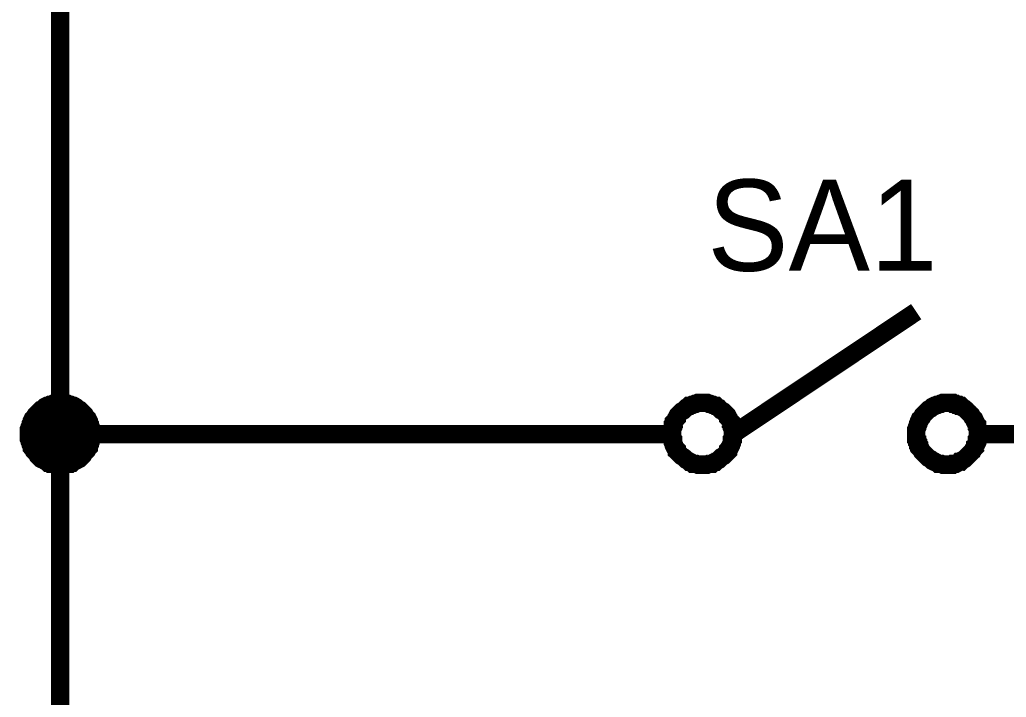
# Model space of a CAD drawing. Header units: millimetres. Extents: x 0 to 841, y 0 to 594.
# Drawn here: x 119.45 to 135.57, y 305.69 to 316.76 of the extents above; entities that cross this region are included whole.
import ezdxf

# ---------------------------------------------------------------- set-up
doc = ezdxf.new("R2010")
doc.units = ezdxf.units.MM
doc.layers.add('Sheet', color=255, linetype='Continuous')

msp = doc.modelspace()

# ---------------------------------------------------------------- linework, layer by layer
at = {"layer": 'Sheet', "const_width": 0.3}
for points in [[(125.11, 384.997), (120.11, 384.997), (120.11, 369.992), (120.11, 362.489), (120.11, 352.486), (120.11, 342.498), (120.11, 332.494), (120.11, 322.49), (120.11, 309.986), (127.61, 309.986), (127.61, 309.986)], [(131.103, 309.986), (134.1, 311.99)], [(119.597, 309.986), (119.597, 310.017), (119.597, 310.033), (119.597, 310.064), (119.613, 310.095), (119.613, 310.11), (119.628, 310.141), (119.628, 310.157), (119.644, 310.188), (119.644, 310.203), (119.659, 310.235), (119.675, 310.25), (119.69, 310.266), (119.706, 310.297), (119.721, 310.312), (119.737, 310.328), (119.752, 310.343), (119.768, 310.359), (119.783, 310.374), (119.799, 310.39), (119.83, 310.405), (119.846, 310.421), (119.861, 310.436), (119.892, 310.452), (119.908, 310.452), (119.939, 310.468), (119.954, 310.468), (119.985, 310.483), (120.001, 310.483), (120.032, 310.499), (120.063, 310.499), (120.079, 310.499), (120.11, 310.499)], [(119.597, 309.986), (119.597, 310.017), (119.597, 310.033), (119.597, 310.064), (119.613, 310.095), (119.613, 310.11), (119.628, 310.141), (119.628, 310.157), (119.644, 310.188), (119.644, 310.203), (119.659, 310.235), (119.675, 310.25), (119.69, 310.266), (119.706, 310.297), (119.721, 310.312), (119.737, 310.328), (119.752, 310.343), (119.768, 310.359), (119.783, 310.374), (119.799, 310.39), (119.83, 310.405), (119.846, 310.421), (119.861, 310.436), (119.892, 310.452), (119.908, 310.452), (119.939, 310.468), (119.954, 310.468), (119.985, 310.483), (120.001, 310.483), (120.032, 310.499), (120.063, 310.499), (120.079, 310.499), (120.11, 310.499)], [(119.597, 309.986), (119.597, 310.017), (119.597, 310.033), (119.597, 310.064), (119.613, 310.095), (119.613, 310.11), (119.628, 310.141), (119.628, 310.157), (119.644, 310.188), (119.644, 310.203), (119.659, 310.235), (119.675, 310.25), (119.69, 310.266), (119.706, 310.297), (119.721, 310.312), (119.737, 310.328), (119.752, 310.343), (119.768, 310.359), (119.783, 310.374), (119.799, 310.39), (119.83, 310.405), (119.846, 310.421), (119.861, 310.436), (119.892, 310.452), (119.908, 310.452), (119.939, 310.468), (119.954, 310.468), (119.985, 310.483), (120.001, 310.483), (120.032, 310.499), (120.063, 310.499), (120.079, 310.499), (120.11, 310.499)], [(119.597, 309.986), (119.597, 310.017), (119.597, 310.033), (119.597, 310.064), (119.613, 310.095), (119.613, 310.11), (119.628, 310.141), (119.628, 310.157), (119.644, 310.188), (119.644, 310.203), (119.659, 310.235), (119.675, 310.25), (119.69, 310.266), (119.706, 310.297), (119.721, 310.312), (119.737, 310.328), (119.752, 310.343), (119.768, 310.359), (119.783, 310.374), (119.799, 310.39), (119.83, 310.405), (119.846, 310.421), (119.861, 310.436), (119.892, 310.452), (119.908, 310.452), (119.939, 310.468), (119.954, 310.468), (119.985, 310.483), (120.001, 310.483), (120.032, 310.499), (120.063, 310.499), (120.079, 310.499), (120.11, 310.499)], [(119.597, 309.986), (119.597, 310.017), (119.597, 310.033), (119.597, 310.064), (119.613, 310.095), (119.613, 310.11), (119.628, 310.141), (119.628, 310.157), (119.644, 310.188), (119.644, 310.203), (119.659, 310.235), (119.675, 310.25), (119.69, 310.266), (119.706, 310.297), (119.721, 310.312), (119.737, 310.328), (119.752, 310.343), (119.768, 310.359), (119.783, 310.374), (119.799, 310.39), (119.83, 310.405), (119.846, 310.421), (119.861, 310.436), (119.892, 310.452), (119.908, 310.452), (119.939, 310.468), (119.954, 310.468), (119.985, 310.483), (120.001, 310.483), (120.032, 310.499), (120.063, 310.499), (120.079, 310.499), (120.11, 310.499)], [(119.597, 309.986), (119.597, 310.017), (119.597, 310.033), (119.597, 310.064), (119.613, 310.095), (119.613, 310.11), (119.628, 310.141), (119.628, 310.157), (119.644, 310.188), (119.644, 310.203), (119.659, 310.235), (119.675, 310.25), (119.69, 310.266), (119.706, 310.297), (119.721, 310.312), (119.737, 310.328), (119.752, 310.343), (119.768, 310.359), (119.783, 310.374), (119.799, 310.39), (119.83, 310.405), (119.846, 310.421), (119.861, 310.436), (119.892, 310.452), (119.908, 310.452), (119.939, 310.468), (119.954, 310.468), (119.985, 310.483), (120.001, 310.483), (120.032, 310.499), (120.063, 310.499), (120.079, 310.499), (120.11, 310.499)], [(119.597, 309.986), (119.597, 310.017), (119.597, 310.033), (119.597, 310.064), (119.613, 310.095), (119.613, 310.11), (119.628, 310.141), (119.628, 310.157), (119.644, 310.188), (119.644, 310.203), (119.659, 310.235), (119.675, 310.25), (119.69, 310.266), (119.706, 310.297), (119.721, 310.312), (119.737, 310.328), (119.752, 310.343), (119.768, 310.359), (119.783, 310.374), (119.799, 310.39), (119.83, 310.405), (119.846, 310.421), (119.861, 310.436), (119.892, 310.452), (119.908, 310.452), (119.939, 310.468), (119.954, 310.468), (119.985, 310.483), (120.001, 310.483), (120.032, 310.499), (120.063, 310.499), (120.079, 310.499), (120.11, 310.499)], [(119.597, 309.986), (119.597, 310.017), (119.597, 310.033), (119.597, 310.064), (119.613, 310.095), (119.613, 310.11), (119.628, 310.141), (119.628, 310.157), (119.644, 310.188), (119.644, 310.203), (119.659, 310.235), (119.675, 310.25), (119.69, 310.266), (119.706, 310.297), (119.721, 310.312), (119.737, 310.328), (119.752, 310.343), (119.768, 310.359), (119.783, 310.374), (119.799, 310.39), (119.83, 310.405), (119.846, 310.421), (119.861, 310.436), (119.892, 310.452), (119.908, 310.452), (119.939, 310.468), (119.954, 310.468), (119.985, 310.483), (120.001, 310.483), (120.032, 310.499), (120.063, 310.499), (120.079, 310.499), (120.11, 310.499)], [(120.11, 310.499), (120.11, 310.499)], [(120.11, 310.499), (120.141, 310.499), (120.156, 310.499), (120.187, 310.499), (120.218, 310.483), (120.234, 310.483), (120.265, 310.468), (120.28, 310.468), (120.311, 310.452), (120.327, 310.452), (120.358, 310.436), (120.374, 310.421), (120.389, 310.405), (120.42, 310.39), (120.436, 310.374), (120.451, 310.359), (120.467, 310.343), (120.482, 310.328), (120.498, 310.312), (120.513, 310.297), (120.529, 310.266), (120.544, 310.25), (120.56, 310.235), (120.575, 310.203), (120.575, 310.188), (120.591, 310.157), (120.591, 310.141), (120.606, 310.11), (120.606, 310.095), (120.622, 310.064), (120.622, 310.033), (120.622, 310.017), (120.622, 309.986)], [(120.11, 310.499), (120.11, 310.499)], [(120.11, 310.499), (120.141, 310.499), (120.156, 310.499), (120.187, 310.499), (120.218, 310.483), (120.234, 310.483), (120.265, 310.468), (120.28, 310.468), (120.311, 310.452), (120.327, 310.452), (120.358, 310.436), (120.374, 310.421), (120.389, 310.405), (120.42, 310.39), (120.436, 310.374), (120.451, 310.359), (120.467, 310.343), (120.482, 310.328), (120.498, 310.312), (120.513, 310.297), (120.529, 310.266), (120.544, 310.25), (120.56, 310.235), (120.575, 310.203), (120.575, 310.188), (120.591, 310.157), (120.591, 310.141), (120.606, 310.11), (120.606, 310.095), (120.622, 310.064), (120.622, 310.033), (120.622, 310.017), (120.622, 309.986)], [(120.11, 310.499), (120.11, 310.499)], [(120.11, 310.499), (120.141, 310.499), (120.156, 310.499), (120.187, 310.499), (120.218, 310.483), (120.234, 310.483), (120.265, 310.468), (120.28, 310.468), (120.311, 310.452), (120.327, 310.452), (120.358, 310.436), (120.374, 310.421), (120.389, 310.405), (120.42, 310.39), (120.436, 310.374), (120.451, 310.359), (120.467, 310.343), (120.482, 310.328), (120.498, 310.312), (120.513, 310.297), (120.529, 310.266), (120.544, 310.25), (120.56, 310.235), (120.575, 310.203), (120.575, 310.188), (120.591, 310.157), (120.591, 310.141), (120.606, 310.11), (120.606, 310.095), (120.622, 310.064), (120.622, 310.033), (120.622, 310.017), (120.622, 309.986)], [(120.11, 310.499), (120.11, 310.499)], [(120.11, 310.499), (120.141, 310.499), (120.156, 310.499), (120.187, 310.499), (120.218, 310.483), (120.234, 310.483), (120.265, 310.468), (120.28, 310.468), (120.311, 310.452), (120.327, 310.452), (120.358, 310.436), (120.374, 310.421), (120.389, 310.405), (120.42, 310.39), (120.436, 310.374), (120.451, 310.359), (120.467, 310.343), (120.482, 310.328), (120.498, 310.312), (120.513, 310.297), (120.529, 310.266), (120.544, 310.25), (120.56, 310.235), (120.575, 310.203), (120.575, 310.188), (120.591, 310.157), (120.591, 310.141), (120.606, 310.11), (120.606, 310.095), (120.622, 310.064), (120.622, 310.033), (120.622, 310.017), (120.622, 309.986)], [(120.11, 310.499), (120.11, 310.499)], [(120.11, 310.499), (120.141, 310.499), (120.156, 310.499), (120.187, 310.499), (120.218, 310.483), (120.234, 310.483), (120.265, 310.468), (120.28, 310.468), (120.311, 310.452), (120.327, 310.452), (120.358, 310.436), (120.374, 310.421), (120.389, 310.405), (120.42, 310.39), (120.436, 310.374), (120.451, 310.359), (120.467, 310.343), (120.482, 310.328), (120.498, 310.312), (120.513, 310.297), (120.529, 310.266), (120.544, 310.25), (120.56, 310.235), (120.575, 310.203), (120.575, 310.188), (120.591, 310.157), (120.591, 310.141), (120.606, 310.11), (120.606, 310.095), (120.622, 310.064), (120.622, 310.033), (120.622, 310.017), (120.622, 309.986)], [(120.11, 310.499), (120.11, 310.499)], [(120.11, 310.499), (120.141, 310.499), (120.156, 310.499), (120.187, 310.499), (120.218, 310.483), (120.234, 310.483), (120.265, 310.468), (120.28, 310.468), (120.311, 310.452), (120.327, 310.452), (120.358, 310.436), (120.374, 310.421), (120.389, 310.405), (120.42, 310.39), (120.436, 310.374), (120.451, 310.359), (120.467, 310.343), (120.482, 310.328), (120.498, 310.312), (120.513, 310.297), (120.529, 310.266), (120.544, 310.25), (120.56, 310.235), (120.575, 310.203), (120.575, 310.188), (120.591, 310.157), (120.591, 310.141), (120.606, 310.11), (120.606, 310.095), (120.622, 310.064), (120.622, 310.033), (120.622, 310.017), (120.622, 309.986)], [(120.11, 310.499), (120.11, 310.499)], [(120.11, 310.499), (120.141, 310.499), (120.156, 310.499), (120.187, 310.499), (120.218, 310.483), (120.234, 310.483), (120.265, 310.468), (120.28, 310.468), (120.311, 310.452), (120.327, 310.452), (120.358, 310.436), (120.374, 310.421), (120.389, 310.405), (120.42, 310.39), (120.436, 310.374), (120.451, 310.359), (120.467, 310.343), (120.482, 310.328), (120.498, 310.312), (120.513, 310.297), (120.529, 310.266), (120.544, 310.25), (120.56, 310.235), (120.575, 310.203), (120.575, 310.188), (120.591, 310.157), (120.591, 310.141), (120.606, 310.11), (120.606, 310.095), (120.622, 310.064), (120.622, 310.033), (120.622, 310.017), (120.622, 309.986)], [(120.11, 310.499), (120.11, 310.499)], [(120.11, 310.499), (120.141, 310.499), (120.156, 310.499), (120.187, 310.499), (120.218, 310.483), (120.234, 310.483), (120.265, 310.468), (120.28, 310.468), (120.311, 310.452), (120.327, 310.452), (120.358, 310.436), (120.374, 310.421), (120.389, 310.405), (120.42, 310.39), (120.436, 310.374), (120.451, 310.359), (120.467, 310.343), (120.482, 310.328), (120.498, 310.312), (120.513, 310.297), (120.529, 310.266), (120.544, 310.25), (120.56, 310.235), (120.575, 310.203), (120.575, 310.188), (120.591, 310.157), (120.591, 310.141), (120.606, 310.11), (120.606, 310.095), (120.622, 310.064), (120.622, 310.033), (120.622, 310.017), (120.622, 309.986)], [(130.11, 309.986), (130.11, 310.017), (130.11, 310.033), (130.11, 310.064), (130.125, 310.095), (130.125, 310.11), (130.125, 310.141), (130.141, 310.157), (130.141, 310.188), (130.156, 310.203), (130.172, 310.235), (130.187, 310.25), (130.187, 310.266), (130.203, 310.297), (130.218, 310.312), (130.234, 310.328), (130.249, 310.343), (130.265, 310.359), (130.296, 310.374), (130.312, 310.39), (130.327, 310.405), (130.343, 310.421), (130.374, 310.436), (130.389, 310.452), (130.405, 310.452), (130.436, 310.468), (130.451, 310.468), (130.482, 310.483), (130.498, 310.483), (130.529, 310.499), (130.56, 310.499), (130.575, 310.499), (130.607, 310.499)], [(130.607, 310.499), (130.575, 310.499), (130.56, 310.499), (130.529, 310.499), (130.498, 310.483), (130.482, 310.483), (130.451, 310.468), (130.436, 310.468), (130.405, 310.452), (130.389, 310.452), (130.374, 310.436), (130.343, 310.421), (130.327, 310.405), (130.312, 310.39), (130.296, 310.374), (130.265, 310.359), (130.249, 310.343), (130.234, 310.328), (130.218, 310.312), (130.203, 310.297), (130.187, 310.266), (130.187, 310.25), (130.172, 310.235), (130.156, 310.203), (130.141, 310.188), (130.141, 310.157), (130.125, 310.141), (130.125, 310.11), (130.125, 310.095), (130.11, 310.064), (130.11, 310.033), (130.11, 310.017), (130.11, 309.986)], [(130.607, 310.499), (130.638, 310.499), (130.653, 310.499), (130.684, 310.499), (130.715, 310.483), (130.731, 310.483), (130.762, 310.468), (130.777, 310.468), (130.808, 310.452), (130.824, 310.452), (130.839, 310.436), (130.871, 310.421), (130.886, 310.405), (130.902, 310.39), (130.917, 310.374), (130.948, 310.359), (130.964, 310.343), (130.979, 310.328), (130.995, 310.312), (131.01, 310.297), (131.026, 310.266), (131.026, 310.25), (131.041, 310.235), (131.057, 310.203), (131.072, 310.188), (131.072, 310.157), (131.088, 310.141), (131.088, 310.11), (131.088, 310.095), (131.103, 310.064), (131.103, 310.033), (131.103, 310.017), (131.103, 309.986)], [(131.103, 309.986), (131.103, 310.017), (131.103, 310.033), (131.103, 310.064), (131.088, 310.095), (131.088, 310.11), (131.088, 310.141), (131.072, 310.157), (131.072, 310.188), (131.057, 310.203), (131.041, 310.235), (131.026, 310.25), (131.026, 310.266), (131.01, 310.297), (130.995, 310.312), (130.979, 310.328), (130.964, 310.343), (130.948, 310.359), (130.917, 310.374), (130.902, 310.39), (130.886, 310.405), (130.871, 310.421), (130.839, 310.436), (130.824, 310.452), (130.808, 310.452), (130.777, 310.468), (130.762, 310.468), (130.731, 310.483), (130.715, 310.483), (130.684, 310.499), (130.653, 310.499), (130.638, 310.499), (130.607, 310.499)], [(134.1, 309.986), (134.1, 310.017), (134.1, 310.033), (134.1, 310.064), (134.116, 310.095), (134.116, 310.11), (134.131, 310.141), (134.131, 310.157), (134.147, 310.188), (134.147, 310.203), (134.162, 310.235), (134.178, 310.25), (134.194, 310.266), (134.209, 310.297), (134.225, 310.312), (134.24, 310.328), (134.256, 310.343), (134.271, 310.359), (134.287, 310.374), (134.302, 310.39), (134.333, 310.405), (134.349, 310.421), (134.364, 310.436), (134.395, 310.452), (134.411, 310.452), (134.442, 310.468), (134.458, 310.468), (134.489, 310.483), (134.504, 310.483), (134.535, 310.499), (134.566, 310.499), (134.582, 310.499), (134.613, 310.499)], [(134.613, 310.499), (134.582, 310.499), (134.566, 310.499), (134.535, 310.499), (134.504, 310.483), (134.489, 310.483), (134.458, 310.468), (134.442, 310.468), (134.411, 310.452), (134.395, 310.452), (134.364, 310.436), (134.349, 310.421), (134.333, 310.405), (134.302, 310.39), (134.287, 310.374), (134.271, 310.359), (134.256, 310.343), (134.24, 310.328), (134.225, 310.312), (134.209, 310.297), (134.194, 310.266), (134.178, 310.25), (134.162, 310.235), (134.147, 310.203), (134.147, 310.188), (134.131, 310.157), (134.131, 310.141), (134.116, 310.11), (134.116, 310.095), (134.1, 310.064), (134.1, 310.033), (134.1, 310.017), (134.1, 309.986)], [(134.613, 310.499), (134.644, 310.499), (134.659, 310.499), (134.69, 310.499), (134.706, 310.483), (134.737, 310.483), (134.753, 310.468), (134.784, 310.468), (134.799, 310.452), (134.83, 310.452), (134.846, 310.436), (134.861, 310.421), (134.892, 310.405), (134.908, 310.39), (134.923, 310.374), (134.939, 310.359), (134.954, 310.343), (134.97, 310.328), (134.985, 310.312), (135.001, 310.297), (135.017, 310.266), (135.032, 310.25), (135.048, 310.235), (135.063, 310.203), (135.063, 310.188), (135.079, 310.157), (135.094, 310.141), (135.094, 310.11), (135.094, 310.095), (135.11, 310.064), (135.11, 310.033), (135.11, 310.017), (135.11, 309.986)], [(135.11, 309.986), (135.11, 310.017), (135.11, 310.033), (135.11, 310.064), (135.094, 310.095), (135.094, 310.11), (135.094, 310.141), (135.079, 310.157), (135.063, 310.188), (135.063, 310.203), (135.048, 310.235), (135.032, 310.25), (135.017, 310.266), (135.001, 310.297), (134.985, 310.312), (134.97, 310.328), (134.954, 310.343), (134.939, 310.359), (134.923, 310.374), (134.908, 310.39), (134.892, 310.405), (134.861, 310.421), (134.846, 310.436), (134.83, 310.452), (134.799, 310.452), (134.784, 310.468), (134.753, 310.468), (134.737, 310.483), (134.706, 310.483), (134.69, 310.499), (134.659, 310.499), (134.644, 310.499), (134.613, 310.499)], [(120.11, 309.489), (120.079, 309.489), (120.063, 309.489), (120.032, 309.489), (120.001, 309.504), (119.985, 309.504), (119.954, 309.504), (119.939, 309.52), (119.908, 309.52), (119.892, 309.536), (119.861, 309.551), (119.846, 309.567), (119.83, 309.567), (119.799, 309.582), (119.783, 309.598), (119.768, 309.613), (119.752, 309.629), (119.737, 309.644), (119.721, 309.675), (119.706, 309.691), (119.69, 309.706), (119.675, 309.722), (119.659, 309.753), (119.644, 309.769), (119.644, 309.784), (119.628, 309.815), (119.628, 309.831), (119.613, 309.862), (119.613, 309.877), (119.597, 309.908), (119.597, 309.939), (119.597, 309.955), (119.597, 309.986)], [(119.597, 309.986), (119.597, 309.986)], [(120.11, 309.489), (120.079, 309.489), (120.063, 309.489), (120.032, 309.489), (120.001, 309.504), (119.985, 309.504), (119.954, 309.504), (119.939, 309.52), (119.908, 309.52), (119.892, 309.536), (119.861, 309.551), (119.846, 309.567), (119.83, 309.567), (119.799, 309.582), (119.783, 309.598), (119.768, 309.613), (119.752, 309.629), (119.737, 309.644), (119.721, 309.675), (119.706, 309.691), (119.69, 309.706), (119.675, 309.722), (119.659, 309.753), (119.644, 309.769), (119.644, 309.784), (119.628, 309.815), (119.628, 309.831), (119.613, 309.862), (119.613, 309.877), (119.597, 309.908), (119.597, 309.939), (119.597, 309.955), (119.597, 309.986)], [(119.597, 309.986), (119.597, 309.986)], [(120.11, 309.489), (120.079, 309.489), (120.063, 309.489), (120.032, 309.489), (120.001, 309.504), (119.985, 309.504), (119.954, 309.504), (119.939, 309.52), (119.908, 309.52), (119.892, 309.536), (119.861, 309.551), (119.846, 309.567), (119.83, 309.567), (119.799, 309.582), (119.783, 309.598), (119.768, 309.613), (119.752, 309.629), (119.737, 309.644), (119.721, 309.675), (119.706, 309.691), (119.69, 309.706), (119.675, 309.722), (119.659, 309.753), (119.644, 309.769), (119.644, 309.784), (119.628, 309.815), (119.628, 309.831), (119.613, 309.862), (119.613, 309.877), (119.597, 309.908), (119.597, 309.939), (119.597, 309.955), (119.597, 309.986)], [(119.597, 309.986), (119.597, 309.986)], [(120.11, 309.489), (120.079, 309.489), (120.063, 309.489), (120.032, 309.489), (120.001, 309.504), (119.985, 309.504), (119.954, 309.504), (119.939, 309.52), (119.908, 309.52), (119.892, 309.536), (119.861, 309.551), (119.846, 309.567), (119.83, 309.567), (119.799, 309.582), (119.783, 309.598), (119.768, 309.613), (119.752, 309.629), (119.737, 309.644), (119.721, 309.675), (119.706, 309.691), (119.69, 309.706), (119.675, 309.722), (119.659, 309.753), (119.644, 309.769), (119.644, 309.784), (119.628, 309.815), (119.628, 309.831), (119.613, 309.862), (119.613, 309.877), (119.597, 309.908), (119.597, 309.939), (119.597, 309.955), (119.597, 309.986)], [(119.597, 309.986), (119.597, 309.986)], [(120.11, 309.489), (120.079, 309.489), (120.063, 309.489), (120.032, 309.489), (120.001, 309.504), (119.985, 309.504), (119.954, 309.504), (119.939, 309.52), (119.908, 309.52), (119.892, 309.536), (119.861, 309.551), (119.846, 309.567), (119.83, 309.567), (119.799, 309.582), (119.783, 309.598), (119.768, 309.613), (119.752, 309.629), (119.737, 309.644), (119.721, 309.675), (119.706, 309.691), (119.69, 309.706), (119.675, 309.722), (119.659, 309.753), (119.644, 309.769), (119.644, 309.784), (119.628, 309.815), (119.628, 309.831), (119.613, 309.862), (119.613, 309.877), (119.597, 309.908), (119.597, 309.939), (119.597, 309.955), (119.597, 309.986)], [(119.597, 309.986), (119.597, 309.986)], [(120.11, 309.489), (120.079, 309.489), (120.063, 309.489), (120.032, 309.489), (120.001, 309.504), (119.985, 309.504), (119.954, 309.504), (119.939, 309.52), (119.908, 309.52), (119.892, 309.536), (119.861, 309.551), (119.846, 309.567), (119.83, 309.567), (119.799, 309.582), (119.783, 309.598), (119.768, 309.613), (119.752, 309.629), (119.737, 309.644), (119.721, 309.675), (119.706, 309.691), (119.69, 309.706), (119.675, 309.722), (119.659, 309.753), (119.644, 309.769), (119.644, 309.784), (119.628, 309.815), (119.628, 309.831), (119.613, 309.862), (119.613, 309.877), (119.597, 309.908), (119.597, 309.939), (119.597, 309.955), (119.597, 309.986)], [(119.597, 309.986), (119.597, 309.986)], [(120.11, 309.489), (120.079, 309.489), (120.063, 309.489), (120.032, 309.489), (120.001, 309.504), (119.985, 309.504), (119.954, 309.504), (119.939, 309.52), (119.908, 309.52), (119.892, 309.536), (119.861, 309.551), (119.846, 309.567), (119.83, 309.567), (119.799, 309.582), (119.783, 309.598), (119.768, 309.613), (119.752, 309.629), (119.737, 309.644), (119.721, 309.675), (119.706, 309.691), (119.69, 309.706), (119.675, 309.722), (119.659, 309.753), (119.644, 309.769), (119.644, 309.784), (119.628, 309.815), (119.628, 309.831), (119.613, 309.862), (119.613, 309.877), (119.597, 309.908), (119.597, 309.939), (119.597, 309.955), (119.597, 309.986)], [(119.597, 309.986), (119.597, 309.986)], [(120.11, 309.489), (120.079, 309.489), (120.063, 309.489), (120.032, 309.489), (120.001, 309.504), (119.985, 309.504), (119.954, 309.504), (119.939, 309.52), (119.908, 309.52), (119.892, 309.536), (119.861, 309.551), (119.846, 309.567), (119.83, 309.567), (119.799, 309.582), (119.783, 309.598), (119.768, 309.613), (119.752, 309.629), (119.737, 309.644), (119.721, 309.675), (119.706, 309.691), (119.69, 309.706), (119.675, 309.722), (119.659, 309.753), (119.644, 309.769), (119.644, 309.784), (119.628, 309.815), (119.628, 309.831), (119.613, 309.862), (119.613, 309.877), (119.597, 309.908), (119.597, 309.939), (119.597, 309.955), (119.597, 309.986)], [(119.597, 309.986), (119.597, 309.986)], [(120.11, 309.986), (120.11, 294.996), (130.11, 294.996)], [(120.622, 309.986), (120.622, 309.955), (120.622, 309.939), (120.622, 309.908), (120.606, 309.877), (120.606, 309.862), (120.591, 309.831), (120.591, 309.815), (120.575, 309.784), (120.575, 309.769), (120.56, 309.753), (120.544, 309.722), (120.529, 309.706), (120.513, 309.691), (120.498, 309.675), (120.482, 309.644), (120.467, 309.629), (120.451, 309.613), (120.436, 309.598), (120.42, 309.582), (120.389, 309.567), (120.374, 309.567), (120.358, 309.551), (120.327, 309.536), (120.311, 309.52), (120.28, 309.52), (120.265, 309.504), (120.234, 309.504), (120.218, 309.504), (120.187, 309.489), (120.156, 309.489), (120.141, 309.489), (120.11, 309.489)], [(120.622, 309.986), (120.622, 309.955), (120.622, 309.939), (120.622, 309.908), (120.606, 309.877), (120.606, 309.862), (120.591, 309.831), (120.591, 309.815), (120.575, 309.784), (120.575, 309.769), (120.56, 309.753), (120.544, 309.722), (120.529, 309.706), (120.513, 309.691), (120.498, 309.675), (120.482, 309.644), (120.467, 309.629), (120.451, 309.613), (120.436, 309.598), (120.42, 309.582), (120.389, 309.567), (120.374, 309.567), (120.358, 309.551), (120.327, 309.536), (120.311, 309.52), (120.28, 309.52), (120.265, 309.504), (120.234, 309.504), (120.218, 309.504), (120.187, 309.489), (120.156, 309.489), (120.141, 309.489), (120.11, 309.489)], [(120.622, 309.986), (120.622, 309.955), (120.622, 309.939), (120.622, 309.908), (120.606, 309.877), (120.606, 309.862), (120.591, 309.831), (120.591, 309.815), (120.575, 309.784), (120.575, 309.769), (120.56, 309.753), (120.544, 309.722), (120.529, 309.706), (120.513, 309.691), (120.498, 309.675), (120.482, 309.644), (120.467, 309.629), (120.451, 309.613), (120.436, 309.598), (120.42, 309.582), (120.389, 309.567), (120.374, 309.567), (120.358, 309.551), (120.327, 309.536), (120.311, 309.52), (120.28, 309.52), (120.265, 309.504), (120.234, 309.504), (120.218, 309.504), (120.187, 309.489), (120.156, 309.489), (120.141, 309.489), (120.11, 309.489)], [(120.622, 309.986), (120.622, 309.955), (120.622, 309.939), (120.622, 309.908), (120.606, 309.877), (120.606, 309.862), (120.591, 309.831), (120.591, 309.815), (120.575, 309.784), (120.575, 309.769), (120.56, 309.753), (120.544, 309.722), (120.529, 309.706), (120.513, 309.691), (120.498, 309.675), (120.482, 309.644), (120.467, 309.629), (120.451, 309.613), (120.436, 309.598), (120.42, 309.582), (120.389, 309.567), (120.374, 309.567), (120.358, 309.551), (120.327, 309.536), (120.311, 309.52), (120.28, 309.52), (120.265, 309.504), (120.234, 309.504), (120.218, 309.504), (120.187, 309.489), (120.156, 309.489), (120.141, 309.489), (120.11, 309.489)], [(120.622, 309.986), (120.622, 309.955), (120.622, 309.939), (120.622, 309.908), (120.606, 309.877), (120.606, 309.862), (120.591, 309.831), (120.591, 309.815), (120.575, 309.784), (120.575, 309.769), (120.56, 309.753), (120.544, 309.722), (120.529, 309.706), (120.513, 309.691), (120.498, 309.675), (120.482, 309.644), (120.467, 309.629), (120.451, 309.613), (120.436, 309.598), (120.42, 309.582), (120.389, 309.567), (120.374, 309.567), (120.358, 309.551), (120.327, 309.536), (120.311, 309.52), (120.28, 309.52), (120.265, 309.504), (120.234, 309.504), (120.218, 309.504), (120.187, 309.489), (120.156, 309.489), (120.141, 309.489), (120.11, 309.489)], [(120.622, 309.986), (120.622, 309.955), (120.622, 309.939), (120.622, 309.908), (120.606, 309.877), (120.606, 309.862), (120.591, 309.831), (120.591, 309.815), (120.575, 309.784), (120.575, 309.769), (120.56, 309.753), (120.544, 309.722), (120.529, 309.706), (120.513, 309.691), (120.498, 309.675), (120.482, 309.644), (120.467, 309.629), (120.451, 309.613), (120.436, 309.598), (120.42, 309.582), (120.389, 309.567), (120.374, 309.567), (120.358, 309.551), (120.327, 309.536), (120.311, 309.52), (120.28, 309.52), (120.265, 309.504), (120.234, 309.504), (120.218, 309.504), (120.187, 309.489), (120.156, 309.489), (120.141, 309.489), (120.11, 309.489)], [(120.622, 309.986), (120.622, 309.955), (120.622, 309.939), (120.622, 309.908), (120.606, 309.877), (120.606, 309.862), (120.591, 309.831), (120.591, 309.815), (120.575, 309.784), (120.575, 309.769), (120.56, 309.753), (120.544, 309.722), (120.529, 309.706), (120.513, 309.691), (120.498, 309.675), (120.482, 309.644), (120.467, 309.629), (120.451, 309.613), (120.436, 309.598), (120.42, 309.582), (120.389, 309.567), (120.374, 309.567), (120.358, 309.551), (120.327, 309.536), (120.311, 309.52), (120.28, 309.52), (120.265, 309.504), (120.234, 309.504), (120.218, 309.504), (120.187, 309.489), (120.156, 309.489), (120.141, 309.489), (120.11, 309.489)], [(120.622, 309.986), (120.622, 309.955), (120.622, 309.939), (120.622, 309.908), (120.606, 309.877), (120.606, 309.862), (120.591, 309.831), (120.591, 309.815), (120.575, 309.784), (120.575, 309.769), (120.56, 309.753), (120.544, 309.722), (120.529, 309.706), (120.513, 309.691), (120.498, 309.675), (120.482, 309.644), (120.467, 309.629), (120.451, 309.613), (120.436, 309.598), (120.42, 309.582), (120.389, 309.567), (120.374, 309.567), (120.358, 309.551), (120.327, 309.536), (120.311, 309.52), (120.28, 309.52), (120.265, 309.504), (120.234, 309.504), (120.218, 309.504), (120.187, 309.489), (120.156, 309.489), (120.141, 309.489), (120.11, 309.489)], [(120.622, 309.986), (120.622, 309.986), (120.622, 309.986), (120.622, 309.986), (120.622, 309.986), (120.622, 309.986), (120.622, 309.986), (120.622, 309.986), (120.622, 309.986), (120.622, 309.986), (120.622, 309.986), (120.622, 309.986), (120.622, 309.986), (120.622, 309.986), (120.622, 309.986), (120.622, 309.986), (120.622, 309.986), (120.622, 309.986), (120.622, 309.986), (120.622, 309.986), (120.622, 309.986), (120.622, 309.986), (120.622, 309.986), (120.622, 309.986), (120.622, 309.986), (120.622, 309.986), (120.622, 309.986), (120.622, 309.986), (120.622, 309.986), (120.622, 309.986), (120.622, 309.986), (120.622, 309.986), (120.622, 309.986)], [(120.622, 309.986), (120.622, 309.986)], [(120.622, 309.986), (120.622, 309.986), (120.622, 309.986), (120.622, 309.986), (120.622, 309.986), (120.622, 309.986), (120.622, 309.986), (120.622, 309.986), (120.622, 309.986), (120.622, 309.986), (120.622, 309.986), (120.622, 309.986), (120.622, 309.986), (120.622, 309.986), (120.622, 309.986), (120.622, 309.986), (120.622, 309.986), (120.622, 309.986), (120.622, 309.986), (120.622, 309.986), (120.622, 309.986), (120.622, 309.986), (120.622, 309.986), (120.622, 309.986), (120.622, 309.986), (120.622, 309.986), (120.622, 309.986), (120.622, 309.986), (120.622, 309.986), (120.622, 309.986), (120.622, 309.986), (120.622, 309.986), (120.622, 309.986)], [(120.622, 309.986), (120.622, 309.986)], [(120.622, 309.986), (120.622, 309.986), (120.622, 309.986), (120.622, 309.986), (120.622, 309.986), (120.622, 309.986), (120.622, 309.986), (120.622, 309.986), (120.622, 309.986), (120.622, 309.986), (120.622, 309.986), (120.622, 309.986), (120.622, 309.986), (120.622, 309.986), (120.622, 309.986), (120.622, 309.986), (120.622, 309.986), (120.622, 309.986), (120.622, 309.986), (120.622, 309.986), (120.622, 309.986), (120.622, 309.986), (120.622, 309.986), (120.622, 309.986), (120.622, 309.986), (120.622, 309.986), (120.622, 309.986), (120.622, 309.986), (120.622, 309.986), (120.622, 309.986), (120.622, 309.986), (120.622, 309.986), (120.622, 309.986)], [(120.622, 309.986), (120.622, 309.986)], [(120.622, 309.986), (120.622, 309.986), (120.622, 309.986), (120.622, 309.986), (120.622, 309.986), (120.622, 309.986), (120.622, 309.986), (120.622, 309.986), (120.622, 309.986), (120.622, 309.986), (120.622, 309.986), (120.622, 309.986), (120.622, 309.986), (120.622, 309.986), (120.622, 309.986), (120.622, 309.986), (120.622, 309.986), (120.622, 309.986), (120.622, 309.986), (120.622, 309.986), (120.622, 309.986), (120.622, 309.986), (120.622, 309.986), (120.622, 309.986), (120.622, 309.986), (120.622, 309.986), (120.622, 309.986), (120.622, 309.986), (120.622, 309.986), (120.622, 309.986), (120.622, 309.986), (120.622, 309.986), (120.622, 309.986)], [(120.622, 309.986), (120.622, 309.986)], [(120.622, 309.986), (120.622, 309.986), (120.622, 309.986), (120.622, 309.986), (120.622, 309.986), (120.622, 309.986), (120.622, 309.986), (120.622, 309.986), (120.622, 309.986), (120.622, 309.986), (120.622, 309.986), (120.622, 309.986), (120.622, 309.986), (120.622, 309.986), (120.622, 309.986), (120.622, 309.986), (120.622, 309.986), (120.622, 309.986), (120.622, 309.986), (120.622, 309.986), (120.622, 309.986), (120.622, 309.986), (120.622, 309.986), (120.622, 309.986), (120.622, 309.986), (120.622, 309.986), (120.622, 309.986), (120.622, 309.986), (120.622, 309.986), (120.622, 309.986), (120.622, 309.986), (120.622, 309.986), (120.622, 309.986)], [(120.622, 309.986), (120.622, 309.986)], [(120.622, 309.986), (120.622, 309.986), (120.622, 309.986), (120.622, 309.986), (120.622, 309.986), (120.622, 309.986), (120.622, 309.986), (120.622, 309.986), (120.622, 309.986), (120.622, 309.986), (120.622, 309.986), (120.622, 309.986), (120.622, 309.986), (120.622, 309.986), (120.622, 309.986), (120.622, 309.986), (120.622, 309.986), (120.622, 309.986), (120.622, 309.986), (120.622, 309.986), (120.622, 309.986), (120.622, 309.986), (120.622, 309.986), (120.622, 309.986), (120.622, 309.986), (120.622, 309.986), (120.622, 309.986), (120.622, 309.986), (120.622, 309.986), (120.622, 309.986), (120.622, 309.986), (120.622, 309.986), (120.622, 309.986)], [(120.622, 309.986), (120.622, 309.986)], [(120.622, 309.986), (120.622, 309.986), (120.622, 309.986), (120.622, 309.986), (120.622, 309.986), (120.622, 309.986), (120.622, 309.986), (120.622, 309.986), (120.622, 309.986), (120.622, 309.986), (120.622, 309.986), (120.622, 309.986), (120.622, 309.986), (120.622, 309.986), (120.622, 309.986), (120.622, 309.986), (120.622, 309.986), (120.622, 309.986), (120.622, 309.986), (120.622, 309.986), (120.622, 309.986), (120.622, 309.986), (120.622, 309.986), (120.622, 309.986), (120.622, 309.986), (120.622, 309.986), (120.622, 309.986), (120.622, 309.986), (120.622, 309.986), (120.622, 309.986), (120.622, 309.986), (120.622, 309.986), (120.622, 309.986)], [(120.622, 309.986), (120.622, 309.986)], [(120.622, 309.986), (120.622, 309.986), (120.622, 309.986), (120.622, 309.986), (120.622, 309.986), (120.622, 309.986), (120.622, 309.986), (120.622, 309.986), (120.622, 309.986), (120.622, 309.986), (120.622, 309.986), (120.622, 309.986), (120.622, 309.986), (120.622, 309.986), (120.622, 309.986), (120.622, 309.986), (120.622, 309.986), (120.622, 309.986), (120.622, 309.986), (120.622, 309.986), (120.622, 309.986), (120.622, 309.986), (120.622, 309.986), (120.622, 309.986), (120.622, 309.986), (120.622, 309.986), (120.622, 309.986), (120.622, 309.986), (120.622, 309.986), (120.622, 309.986), (120.622, 309.986), (120.622, 309.986), (120.622, 309.986)], [(120.622, 309.986), (120.622, 309.986)], [(130.11, 309.986), (127.61, 309.986)], [(130.607, 309.489), (130.575, 309.489), (130.56, 309.489), (130.529, 309.489), (130.498, 309.504), (130.482, 309.504), (130.451, 309.504), (130.436, 309.52), (130.405, 309.536), (130.389, 309.536), (130.374, 309.551), (130.343, 309.567), (130.327, 309.582), (130.312, 309.598), (130.296, 309.613), (130.265, 309.629), (130.249, 309.644), (130.234, 309.66), (130.218, 309.675), (130.203, 309.691), (130.187, 309.706), (130.187, 309.737), (130.172, 309.753), (130.156, 309.769), (130.141, 309.8), (130.141, 309.815), (130.125, 309.846), (130.125, 309.862), (130.125, 309.893), (130.11, 309.908), (130.11, 309.939), (130.11, 309.955), (130.11, 309.986)], [(130.11, 309.986), (130.11, 309.955), (130.11, 309.939), (130.11, 309.908), (130.125, 309.893), (130.125, 309.862), (130.125, 309.846), (130.141, 309.815), (130.141, 309.8), (130.156, 309.769), (130.172, 309.753), (130.187, 309.737), (130.187, 309.706), (130.203, 309.691), (130.218, 309.675), (130.234, 309.66), (130.249, 309.644), (130.265, 309.629), (130.296, 309.613), (130.312, 309.598), (130.327, 309.582), (130.343, 309.567), (130.374, 309.551), (130.389, 309.536), (130.405, 309.536), (130.436, 309.52), (130.451, 309.504), (130.482, 309.504), (130.498, 309.504), (130.529, 309.489), (130.56, 309.489), (130.575, 309.489), (130.607, 309.489)], [(131.103, 309.986), (131.103, 309.955), (131.103, 309.939), (131.103, 309.908), (131.088, 309.893), (131.088, 309.862), (131.088, 309.846), (131.072, 309.815), (131.072, 309.8), (131.057, 309.769), (131.041, 309.753), (131.026, 309.737), (131.026, 309.706), (131.01, 309.691), (130.995, 309.675), (130.979, 309.66), (130.964, 309.644), (130.948, 309.629), (130.917, 309.613), (130.902, 309.598), (130.886, 309.582), (130.871, 309.567), (130.839, 309.551), (130.824, 309.536), (130.808, 309.536), (130.777, 309.52), (130.762, 309.504), (130.731, 309.504), (130.715, 309.504), (130.684, 309.489), (130.653, 309.489), (130.638, 309.489), (130.607, 309.489)], [(130.607, 309.489), (130.638, 309.489), (130.653, 309.489), (130.684, 309.489), (130.715, 309.504), (130.731, 309.504), (130.762, 309.504), (130.777, 309.52), (130.808, 309.536), (130.824, 309.536), (130.839, 309.551), (130.871, 309.567), (130.886, 309.582), (130.902, 309.598), (130.917, 309.613), (130.948, 309.629), (130.964, 309.644), (130.979, 309.66), (130.995, 309.675), (131.01, 309.691), (131.026, 309.706), (131.026, 309.737), (131.041, 309.753), (131.057, 309.769), (131.072, 309.8), (131.072, 309.815), (131.088, 309.846), (131.088, 309.862), (131.088, 309.893), (131.103, 309.908), (131.103, 309.939), (131.103, 309.955), (131.103, 309.986)], [(131.103, 309.986), (131.103, 309.986), (131.103, 309.986), (131.103, 309.986), (131.103, 309.986), (131.103, 309.986), (131.103, 309.986), (131.103, 309.986), (131.103, 309.986), (131.103, 309.986), (131.103, 309.986), (131.103, 309.986), (131.103, 309.986), (131.103, 309.986), (131.103, 309.986), (131.103, 309.986), (131.103, 309.986), (131.103, 309.986), (131.103, 309.986), (131.103, 309.986), (131.103, 309.986), (131.103, 309.986), (131.103, 309.986), (131.103, 309.986), (131.103, 309.986), (131.103, 309.986), (131.103, 309.986), (131.103, 309.986), (131.103, 309.986), (131.103, 309.986), (131.103, 309.986), (131.103, 309.986), (131.103, 309.986)], [(134.613, 309.489), (134.582, 309.489), (134.566, 309.489), (134.535, 309.489), (134.504, 309.504), (134.489, 309.504), (134.458, 309.504), (134.442, 309.52), (134.411, 309.536), (134.395, 309.536), (134.364, 309.551), (134.349, 309.567), (134.333, 309.582), (134.302, 309.598), (134.287, 309.613), (134.271, 309.629), (134.256, 309.644), (134.24, 309.66), (134.225, 309.675), (134.209, 309.691), (134.194, 309.706), (134.178, 309.737), (134.162, 309.753), (134.147, 309.769), (134.147, 309.8), (134.131, 309.815), (134.131, 309.846), (134.116, 309.862), (134.116, 309.893), (134.1, 309.908), (134.1, 309.939), (134.1, 309.955), (134.1, 309.986)], [(134.1, 309.986), (134.1, 309.955), (134.1, 309.939), (134.1, 309.908), (134.116, 309.893), (134.116, 309.862), (134.131, 309.846), (134.131, 309.815), (134.147, 309.8), (134.147, 309.769), (134.162, 309.753), (134.178, 309.737), (134.194, 309.706), (134.209, 309.691), (134.225, 309.675), (134.24, 309.66), (134.256, 309.644), (134.271, 309.629), (134.287, 309.613), (134.302, 309.598), (134.333, 309.582), (134.349, 309.567), (134.364, 309.551), (134.395, 309.536), (134.411, 309.536), (134.442, 309.52), (134.458, 309.504), (134.489, 309.504), (134.504, 309.504), (134.535, 309.489), (134.566, 309.489), (134.582, 309.489), (134.613, 309.489)], [(135.11, 309.986), (135.11, 309.955), (135.11, 309.939), (135.11, 309.908), (135.094, 309.893), (135.094, 309.862), (135.094, 309.846), (135.079, 309.815), (135.063, 309.8), (135.063, 309.769), (135.048, 309.753), (135.032, 309.737), (135.017, 309.706), (135.001, 309.691), (134.985, 309.675), (134.97, 309.66), (134.954, 309.644), (134.939, 309.629), (134.923, 309.613), (134.908, 309.598), (134.892, 309.582), (134.861, 309.567), (134.846, 309.551), (134.83, 309.536), (134.799, 309.536), (134.784, 309.52), (134.753, 309.504), (134.737, 309.504), (134.706, 309.504), (134.69, 309.489), (134.659, 309.489), (134.644, 309.489), (134.613, 309.489)], [(134.613, 309.489), (134.644, 309.489), (134.659, 309.489), (134.69, 309.489), (134.706, 309.504), (134.737, 309.504), (134.753, 309.504), (134.784, 309.52), (134.799, 309.536), (134.83, 309.536), (134.846, 309.551), (134.861, 309.567), (134.892, 309.582), (134.908, 309.598), (134.923, 309.613), (134.939, 309.629), (134.954, 309.644), (134.97, 309.66), (134.985, 309.675), (135.001, 309.691), (135.017, 309.706), (135.032, 309.737), (135.048, 309.753), (135.063, 309.769), (135.063, 309.8), (135.079, 309.815), (135.094, 309.846), (135.094, 309.862), (135.094, 309.893), (135.11, 309.908), (135.11, 309.939), (135.11, 309.955), (135.11, 309.986)], [(135.11, 309.986), (137.61, 309.986)], [(135.11, 309.986), (135.11, 309.986), (135.11, 309.986), (135.11, 309.986), (135.11, 309.986), (135.11, 309.986), (135.11, 309.986), (135.11, 309.986), (135.11, 309.986), (135.11, 309.986), (135.11, 309.986), (135.11, 309.986), (135.11, 309.986), (135.11, 309.986), (135.11, 309.986), (135.11, 309.986), (135.11, 309.986), (135.11, 309.986), (135.11, 309.986), (135.11, 309.986), (135.11, 309.986), (135.11, 309.986), (135.11, 309.986), (135.11, 309.986), (135.11, 309.986), (135.11, 309.986), (135.11, 309.986), (135.11, 309.986), (135.11, 309.986), (135.11, 309.986), (135.11, 309.986), (135.11, 309.986), (135.11, 309.986)]]:
    msp.add_lwpolyline(points, dxfattribs=at)
at = {"layer": 'Sheet', "const_width": 0.508}
msp.add_lwpolyline([(119.746, 310, 1), (120.254, 310, 1)], format="xyb", close=True, dxfattribs=at)

# ---------------------------------------------------------------- texts
at = {"layer": 'Sheet'}
msp.add_text('SA1', height=1.4912, dxfattribs=at).set_placement((130.684, 312.658))

doc.saveas('drawing.dxf')
